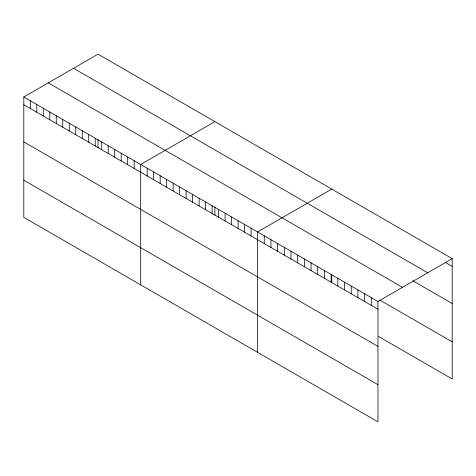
<?xml version="1.0" encoding="UTF-8"?>
<svg xmlns="http://www.w3.org/2000/svg" width="476" height="476" viewBox="0 0 476 476"><rect width="100%" height="100%" fill="white"/><g stroke="black" fill="none" stroke-linecap="round" stroke-linejoin="round"><path stroke-width="0.71" d="M23.8 97.003L377.974 301.486L377.974 421.849L23.8 217.365L23.8 97.003L98.026 54.151L452.2 258.635L452.2 378.997L378.61 336.508M214.902 121.63L140.676 164.482L140.676 284.844M331.778 189.109L257.558 231.961L257.558 352.323M377.974 301.486L452.2 258.635M445.512 262.52L452.2 266.381M73.53 68.294L427.704 272.778M412.668 280.721L452.2 303.545M48.296 82.866L402.47 287.343M379.824 300.047L452.2 341.833M23.8 104.75L377.974 309.233M23.8 141.913L377.974 346.397M23.8 180.202L377.974 384.685M371.286 297.625L371.286 305.372M364.598 293.763L364.598 301.51M357.904 289.902L357.904 297.649M351.217 286.034L351.217 293.781M344.529 282.173L344.529 289.92M337.835 278.311L337.835 286.058M331.778 274.539L331.778 282.714M331.147 274.45L331.147 282.197M324.453 270.588L324.453 278.335M317.766 266.727L317.766 274.474M311.078 262.865L311.078 270.612M304.384 258.998L304.384 266.744M297.696 255.136L297.696 262.883M291.009 251.274L291.009 259.021M284.315 247.413L284.315 255.16M277.627 243.551L277.627 251.298M270.939 239.69L270.939 247.437M264.245 235.822L264.245 243.575M251.06 228.212L251.06 235.959M244.569 224.464L244.569 232.211M238.077 220.715L238.077 228.462M231.586 216.967L231.586 224.714M225.089 213.218L225.089 220.965M218.597 209.47L218.597 217.217M214.902 207.06L214.902 215.235M212.106 205.721L212.106 213.468M205.608 201.973L205.608 209.72M199.117 198.224L199.117 205.971M192.625 194.476L192.625 202.223M186.128 190.727L186.128 198.474M179.636 186.979L179.636 194.726M173.145 183.23L173.145 190.977M166.654 179.482L166.654 187.229M160.156 175.727L160.156 183.48M153.665 171.979L153.665 179.726M147.173 168.23L147.173 175.977M134.184 160.733L134.184 168.48M127.693 156.985L127.693 164.732M121.196 153.236L121.196 160.983M114.704 149.488L114.704 157.235M108.213 145.739L108.213 153.486M101.721 141.991L101.721 149.738M98.026 139.581L98.026 147.756M95.224 138.242L95.224 145.989M88.732 134.494L88.732 142.241M82.241 130.745L82.241 138.492M75.743 126.997L75.743 134.744M69.252 123.248L69.252 130.995M62.761 119.5L62.761 127.247M56.263 115.751L56.263 123.498M49.772 112.003L49.772 119.75M43.28 108.248L43.28 116.001M36.789 104.5L36.789 112.247M30.291 100.751L30.291 108.498"/></g></svg>
